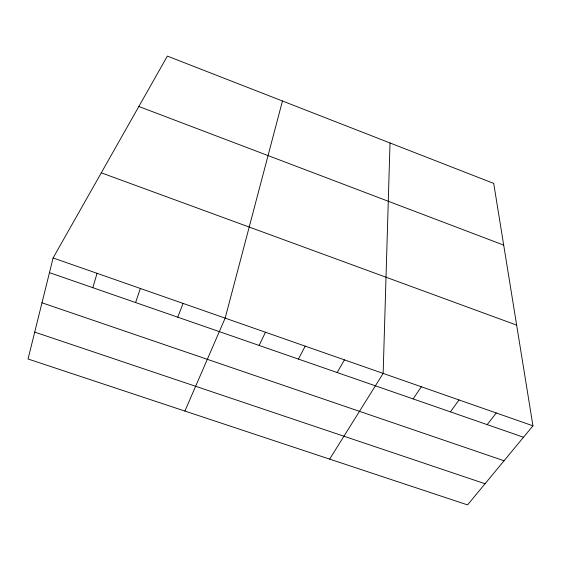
<?xml version="1.0" encoding="UTF-8"?>
<svg xmlns="http://www.w3.org/2000/svg" width="561" height="561" viewBox="0 0 561 561"><rect width="100%" height="100%" fill="white"/><g stroke="black" fill="none" stroke-linecap="round" stroke-linejoin="round"><path stroke-width="0.84" d="M390.014 142.964L383.149 373.409L329.651 459.115M53.106 257.948L28.05 358.998L467.565 504.9L532.95 425.813L493.715 183.419L167.367 56.1L53.106 257.948L532.95 425.813M282.456 101.001L225.164 318.143L184.899 411.066M92.831 287.695L97.046 273.319M135.587 302.54L140.362 288.473M177.746 317.182L183.061 303.41M259.126 345.436L265.465 332.238M298.403 359.075L305.219 346.144M337.161 372.532L344.447 359.867M413.155 398.92L421.339 386.774M450.413 411.858L459.031 399.958M487.193 424.628L496.233 412.973M34.719 332.112L485.062 483.736M41.984 302.793L504.058 460.763M49.459 272.639L523.504 437.236M101.289 172.823L516.653 325.121M138.84 106.485L503.701 245.108"/></g></svg>
